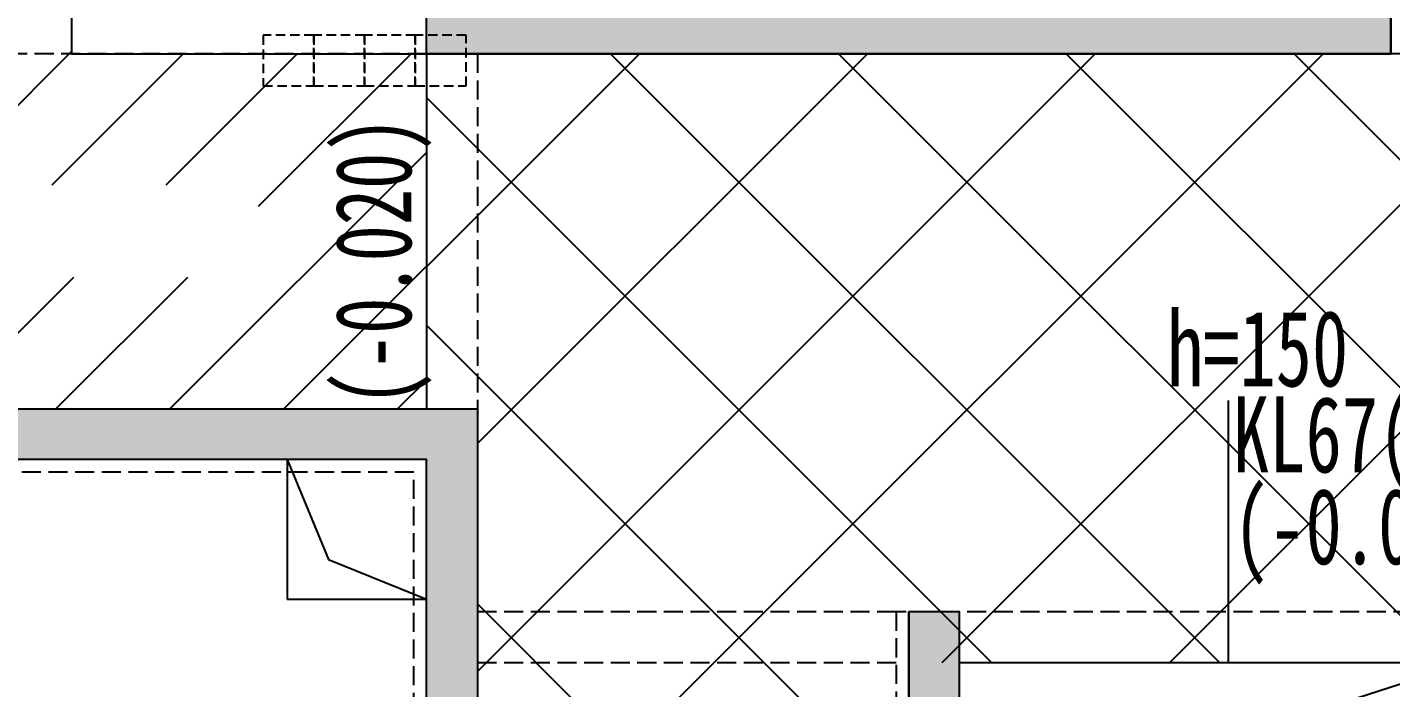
# Model space of a CAD drawing. Header units: millimetres. Extents: x 150839 to 219642, y 49429 to 88695.
# Drawn here: x 163008 to 168382, y 75095 to 77700 of the extents above; entities that cross this region are included whole.
import ezdxf
from ezdxf.enums import TextEntityAlignment as Align
from ezdxf.xclip import XClip

# ---------------------------------------------------------------- set-up
doc = ezdxf.new("R2010")
doc.units = ezdxf.units.MM
doc.header["$LTSCALE"] = 300
doc.header["$XCLIPFRAME"] = 0
doc.linetypes.add('DASH', pattern=[0.35, 0.25, -0.1])
doc.linetypes.add('HIDDEN2', pattern=[0.1875, 0.125, -0.0625])
doc.layers.get('0').update_dxf_attribs({"color": 97})
doc.layers.get('DEFPOINTS').update_dxf_attribs({"color": 217, "linetype": 'HIDDEN2'})
for name, color, linetype in [('00-墙填充', 8, 'Continuous'), ('00-墙实线', 6, 'Continuous'), ('00-墙虚线-下层', 6, 'DASH'), ('00-平面洞口', 3, 'Continuous'), ('00-板厚度', 7, 'Continuous'), ('00-板填充', 8, 'Continuous'), ('00-梁实线', 2, 'Continuous'), ('00-梁编号', 2, 'Continuous'), ('00-梁虚线', 4, 'DASH'), ('E_detail', 125, 'Continuous'), ('WALL', 4, 'Continuous')]:
    doc.layers.add(name, color=color, linetype=linetype)
doc.layers.add('PUB_HATCH', color=8, linetype='Continuous', lineweight=0)
doc.styles.add('黑体', font='simhei.ttf', dxfattribs={"width": 0.7})

# ---------------------------------------------------------------- blocks, each defined once
blk = doc.blocks.new('df')
at = {"layer": '00-墙填充'}
for points in [[(929189.9, 58129.7), (929189.9, 58879.7), (929389.9, 58879.7), (929389.9, 58129.7), (929389.9, 57929.7), (925589.9, 57929.7), (925589.9, 58129.7), (925789.9, 58129.7)], [(923239.9, 56529.7), (925789.9, 56529.7), (925789.9, 55229.7), (925589.9, 55229.7), (925589.9, 56329.7), (923239.9, 56329.7)], [(927490.3, 55729.7), (927490.3, 53229.7), (932090.3, 53229.7), (932090.3, 56229.7), (931890.3, 56229.7), (931890.3, 53429.7), (927690.3, 53429.7), (927690.3, 55729.7)]]:
    blk.add_hatch(color=8, dxfattribs=at).paths.add_polyline_path(points)
at = {"layer": '00-墙实线', "color": 8, "linetype": 'ByBlock'}
for p, q in [((925589.9, 57929.7), (925589.9, 58129.7)), ((929389.9, 58129.7), (929389.9, 57929.7)), ((929389.9, 57929.7), (925589.9, 57929.7)), ((923239.9, 56529.7), (925789.9, 56529.7)), ((925789.9, 56529.7), (925789.9, 55229.7)), ((925589.9, 56329.7), (923239.9, 56329.7)), ((925589.9, 55229.7), (925589.9, 56329.7))]:
    blk.add_line(p, q, dxfattribs=at)
at = {"layer": '00-墙实线', "color": 8}
for p, q in [((927490.3, 55729.7), (927490.3, 53229.7)), ((927690.3, 55729.7), (927490.3, 55729.7)), ((927690.3, 53429.7), (927690.3, 55729.7))]:
    blk.add_line(p, q, dxfattribs=at)
at = {"layer": '00-墙虚线-下层', "color": 8}
for p, q in [((925589.9, 57929.7), (925589.9, 58179.7)), ((929389.9, 58129.7), (929389.9, 57929.7)), ((929389.9, 57929.7), (925589.9, 57929.7)), ((923239.9, 56529.7), (925789.9, 56529.7)), ((925789.9, 56529.7), (925789.9, 55229.7)), ((925539.9, 56279.7), (923239.9, 56279.7)), ((925539.9, 55229.7), (925539.9, 56279.7)), ((927440.3, 55729.7), (927440.3, 53179.7)), ((927690.3, 55729.7), (927440.3, 55729.7)), ((927690.3, 53429.7), (927690.3, 55729.7))]:
    blk.add_line(p, q, dxfattribs=at)
at = {"layer": '00-平面洞口', "color": 8}
for p, q in [((925039.9, 56329.6), (925039.9, 55779.6)), ((925589.9, 56329.6), (925039.9, 56329.6)), ((925039.9, 56329.6), (925202.7, 55936.2)), ((925589.9, 55779.6), (925589.9, 56329.6)), ((925202.7, 55936.2), (925589.9, 55779.6)), ((925039.9, 55779.6), (925589.9, 55779.6)), ((928026.1, 54993.8), (929690.3, 55529.7))]:
    blk.add_line(p, q, dxfattribs=at)
at = {"layer": '00-板填充', "color": 8}
for p, q in [((924181.4, 57929.7), (924190.1, 57938.4)), ((923440.1, 57188.4), (924181.4, 57929.7)), ((924113.7, 57412.9), (924630.4, 57929.7)), ((924562.7, 57412.9), (925079.4, 57929.7)), ((924927.6, 57328.9), (925528.4, 57929.7)), ((925590.1, 57090.5), (926429.3, 57929.7)), ((925790.1, 56392.4), (927327.4, 57929.7)), ((925790.1, 55494.4), (928225.4, 57929.7)), ((925790.1, 54596.4), (929123.4, 57929.7)), ((928714.9, 55529.7), (926314.9, 57929.7)), ((929612.9, 55529.7), (927212.9, 57929.7)), ((927621.4, 55529.7), (930021.4, 57929.7)), ((930511, 55529.7), (928111, 57929.7)), ((928519.5, 55529.7), (930919.5, 57929.7)), ((931409, 55529.7), (929009, 57929.7)), ((927816.9, 55529.7), (925590.1, 57756.5)), ((924577.4, 56529.7), (925590.1, 57542.4)), ((925026.5, 56529.7), (925590.1, 57093.3)), ((923679.4, 56529.7), (924199.2, 57049.5)), ((924128.4, 56529.7), (924648.2, 57049.5)), ((927490.1, 54958.4), (925590.1, 56858.4)), ((925475.5, 56529.7), (925590.1, 56644.3)), ((927490.1, 54060.4), (925790.1, 55760.4))]:
    blk.add_line(p, q, dxfattribs=at)
at = {"layer": '00-梁实线', "color": 8}
for p, q in [((924189.9, 59529.7), (924189.9, 57929.7)), ((924189.9, 57929.7), (925589.9, 57929.7)), ((925589.9, 57929.7), (925589.9, 56529.7)), ((931889.9, 57929.7), (929389.9, 57929.7)), ((927690.3, 55529.7), (929690.3, 55529.7))]:
    blk.add_line(p, q, dxfattribs=at)
at = {"layer": '00-梁编号', "color": 8}
blk.add_line((928750.7, 55529.7), (928750.7, 56562.1), dxfattribs=at)
at = {"layer": '00-梁虚线', "color": 8}
for p, q in [((925589.9, 57929.7), (923939.9, 57929.7)), ((925789.9, 57929.7), (925789.9, 56529.7)), ((927440.3, 55729.7), (925790.3, 55729.7)), ((931890.3, 55729.7), (927690.3, 55729.7)), ((925790.3, 55529.7), (927440.3, 55529.7)), ((927690.3, 55529.7), (929690.3, 55529.7))]:
    blk.add_line(p, q, dxfattribs=at)
at = {"layer": '00-板厚度', "color": 8, "style": '黑体', "width": 0.7}
blk.add_text('h=150', height=300, dxfattribs=at).set_placement((928865.1, 56768.1), align=Align.MIDDLE_CENTER)
at = {"layer": '00-梁编号', "color": 8, "ltscale": 3000, "style": '黑体', "width": 0.7}
blk.add_text('(-0.020)', height=300, rotation=90, dxfattribs=at).set_placement((925529.5, 56539.8))
for s, p in [('KL67(2) 200x400', (928768.4, 56279.1)), ('(-0.020)', (928768.4, 55916.8))]:
    blk.add_text(s, height=300, dxfattribs=at).set_placement(p)
blk = doc.blocks.new('A$C26043CBD')
at = {"layer": 'PUB_HATCH'}
blk.add_hatch(color=256, dxfattribs=at).paths.add_polyline_path([(16100, 26100), (16100, 26850), (15900, 26850), (15900, 26100), (12500, 26100), (12300, 26100), (12300, 25900), (16100, 25900)])
at = {"layer": '00-墙实线', "linetype": 'ByBlock'}
blk.add_lwpolyline([(15900, 26100), (15900, 26850), (16100, 26850), (16100, 26100), (16100, 25900), (12300, 25900), (12300, 26100), (12300, 26100), (12500, 26100), (12500, 26100)], close=True, dxfattribs=at)
blk = doc.blocks.new('rtwhrwg')
at = {"layer": 'PUB_HATCH'}
for points in [[(151926.6, 77794.9), (151926.6, 78544.9), (151726.6, 78544.9), (151726.6, 77794.9), (148326.6, 77794.9), (148126.6, 77794.9), (148126.6, 77594.9), (151926.6, 77594.9)], [(148326.6, 76194.9), (145776.6, 76194.9), (145776.6, 75994.9), (148126.6, 75994.9), (148126.6, 74894.9), (148326.6, 74894.9)], [(154626.6, 75894.9), (154426.6, 75894.9), (154426.6, 73094.9), (150226.6, 73094.9), (150226.6, 75394.9), (150026.6, 75394.9), (150026.6, 72894.9), (154626.6, 72894.9)]]:
    blk.add_hatch(color=256, dxfattribs=at).paths.add_polyline_path(points)
at = {"layer": '00-墙实线', "linetype": 'ByBlock'}
for points in [[(151726.6, 77794.9), (151726.6, 78544.9), (151926.6, 78544.9), (151926.6, 77794.9), (151926.6, 77594.9), (148126.6, 77594.9), (148126.6, 77794.9), (148126.6, 77794.9), (148326.6, 77794.9), (148326.6, 77794.9)], [(145776.6, 76194.9), (148326.6, 76194.9), (148326.6, 74894.9), (148126.6, 74894.9), (148126.6, 75994.9), (145776.6, 75994.9)]]:
    blk.add_lwpolyline(points, close=True, dxfattribs=at)
at = {"layer": '00-墙实线'}
blk.add_lwpolyline([(150026.6, 75394.9), (150026.6, 72894.9), (154626.6, 72894.9), (154626.6, 75894.9), (154426.6, 75894.9), (154426.6, 73094.9), (150226.6, 73094.9), (150226.6, 75394.9)], close=True, dxfattribs=at)
at = {"layer": 'WALL', "linetype": 'ByBlock'}
for p, q in [((151926.6, 77594.9), (151926.6, 78544.9)), ((146726.6, 77894.9), (146726.6, 77594.9)), ((146726.6, 77594.9), (148226.6, 77594.9)), ((148226.6, 77594.9), (151926.6, 77594.9))]:
    blk.add_line(p, q, dxfattribs=at)
ref = blk.add_blockref('A$C26043CBD', (135826.6, 51694.9))
XClip(ref).set_block_clipping_path([(5323.565745626, 36424.6593090541), (5343.260554382, 28138.7393014318), (11959.7920761615, 25127.4660112042), (16626.8143280208, 25540.778666953), (16272.3546851448, 36424.6593090541)])

msp = doc.modelspace()

# ---------------------------------------------------------------- linework, layer by layer
at = {"layer": 'DEFPOINTS'}
for p, q in [((164137.2, 77668.2), (163937.2, 77668.2)), ((163937.2, 77668.2), (163937.2, 77468.2)), ((164337.2, 77668.2), (164137.2, 77668.2)), ((164137.2, 77668.2), (164137.2, 77468.2)), ((164137.2, 77468.2), (164137.2, 77668.2)), ((164537.2, 77668.2), (164337.2, 77668.2)), ((164337.2, 77668.2), (164337.2, 77468.2)), ((164337.2, 77468.2), (164337.2, 77668.2)), ((164737.2, 77668.2), (164537.2, 77668.2)), ((164537.2, 77668.2), (164537.2, 77468.2)), ((164537.2, 77468.2), (164537.2, 77668.2)), ((164737.2, 77468.2), (164737.2, 77668.2)), ((163937.2, 77468.2), (164137.2, 77468.2)), ((164137.2, 77468.2), (164337.2, 77468.2)), ((164337.2, 77468.2), (164537.2, 77468.2)), ((164537.2, 77468.2), (164737.2, 77468.2))]:
    msp.add_line(p, q, dxfattribs=at)

# ---------------------------------------------------------------- block references
msp.add_blockref('df', (-761008.1, 19665.2), dxfattribs=at)
at = {"layer": 'E_detail'}
msp.add_blockref('rtwhrwg', (16455.1, 0), dxfattribs=at)

doc.saveas('drawing.dxf')
